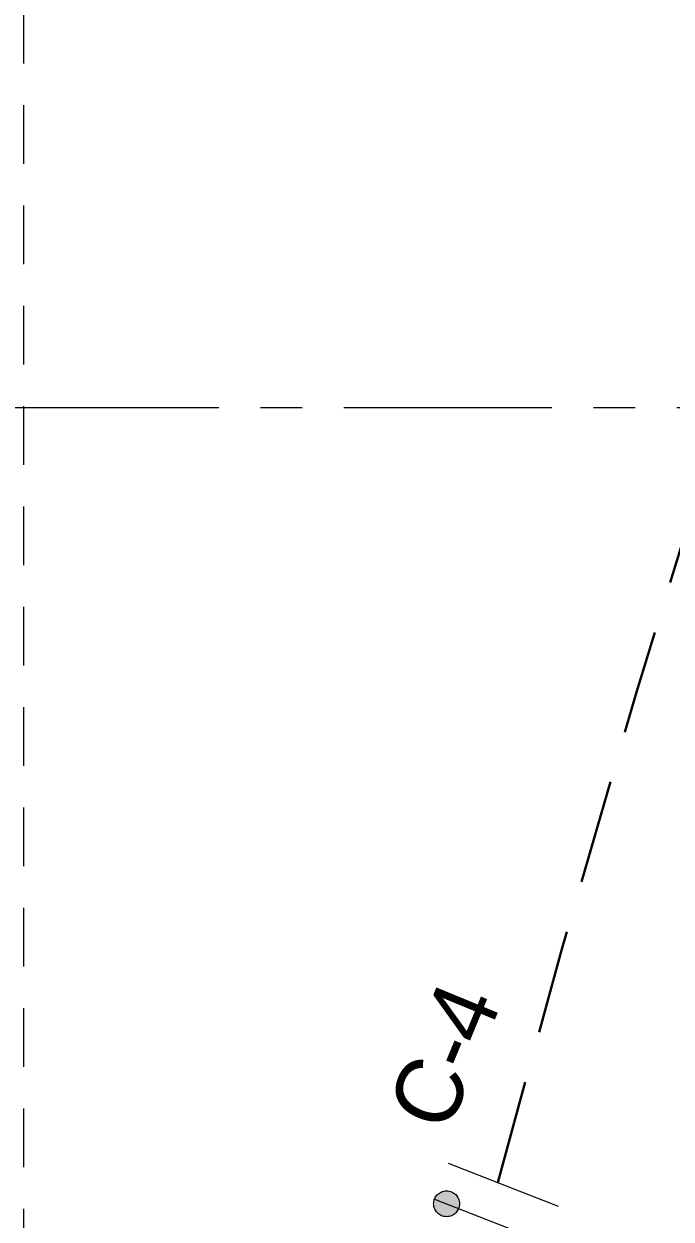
# Model space of a CAD drawing. Header units: inches. Extents: x -19 to 5698, y -728 to 92.
# Drawn here: x 322.07 to 323.625, y 24.75 to 27.622 of the extents above; entities that cross this region are included whole.
import ezdxf

# ---------------------------------------------------------------- set-up
doc = ezdxf.new("R2010")
doc.units = ezdxf.units.IN
doc.header["$MEASUREMENT"] = 0
for name, pattern in [('CONTINUA', [0]), ('HIDDEN', [0.375, 0.25, -0.125]), ('Hidden Line', [0.195611, 0.141111, -0.0545]), ('Punto & Raya', [0.65, 0.5, -0.075, 0, -0.075]), ('RAYITAS', [0.375, 0.25, -0.125])]:
    doc.linetypes.add(name, pattern=pattern)
for name, color, linetype, lineweight in [('00 conduct tomacorr', 120, 'HIDDEN', 30), ('00 IE CKTO ILUMINACION', 3, 'Continuous', 50), ('T-TECHO-E', 150, 'Continuous', 20), ('TOMACORRIENTE', 22, 'RAYITAS', 9)]:
    doc.layers.add(name, color=color, linetype=linetype, lineweight=lineweight)
doc.layers.add('02 _ ARQ _ ALB _ Ejes Generales', color=251, linetype='Continuous')
doc.layers.add('08 _ STR _ EXT _ 09 Vigas', color=251, linetype='Continuous')

# ---------------------------------------------------------------- blocks, each defined once
blk = doc.blocks.new('a')
at = {"layer": 'TOMACORRIENTE', "ltscale": 0.05}
h = blk.add_hatch(color=4, dxfattribs=at)
edge = h.paths.add_edge_path()
edge.add_arc((0, 0.0752), 0.0211, 0, 360)
at = {"layer": 'TOMACORRIENTE', "color": 4}
for p, q in [((-0.1455, 0.0963), (-0.0515, 0.0963)), ((-0.0985, 0.0963), (-0.0985, -0.0966)), ((0, 0.0963), (0, -0.0963)), ((0.0623, -0.0963), (0.0623, 0.0963))]:
    blk.add_line(p, q, dxfattribs=at)
blk.add_circle((0, 0.0752), 0.0211, dxfattribs=at)
blk = doc.blocks.new('CABLE 3FACE')
at = {"layer": 'T-TECHO-E', "rotation": 59.94170052614085}
blk.add_blockref('a', (0, 0), dxfattribs=at)

msp = doc.modelspace()

# ---------------------------------------------------------------- linework, layer by layer
at = {"layer": '00 conduct tomacorr'}
for centre, radius, start, end in [((366.2031, 13.2829, -0.0007), 44.5208, 158.36134, 171.74292), ((312.5917, 20.6925, -0.0007), 9.606, 353.93021, 61.59973)]:
    msp.add_arc(centre, radius, start, end, dxfattribs=at)
at = {"layer": '02 _ ARQ _ ALB _ Ejes Generales', "color": 251, "linetype": 'Punto & Raya', "lineweight": 13, "true_color": 0x636466}
msp.add_line((321.2385, 26.7), (327.2385, 26.7), dxfattribs=at)
at = {"layer": '08 _ STR _ EXT _ 09 Vigas', "color": 251, "linetype": 'Hidden Line', "lineweight": 13, "true_color": 0x636466}
msp.add_line((322.07, 17.4), (322.07, 29.7), dxfattribs=at)

# ---------------------------------------------------------------- block references
at = {"layer": '00 conduct tomacorr', "xscale": 1.47256122672843, "yscale": 1.47256122672843, "zscale": 1.47256122672843, "rotation": 8.644443109850695}
msp.add_blockref('CABLE 3FACE', (323.1887, 24.7464, 0.0033), dxfattribs=at)

# ---------------------------------------------------------------- texts
at = {"layer": '00 IE CKTO ILUMINACION', "color": 4, "linetype": 'CONTINUA', "lineweight": 15}
msp.add_text('C-4', height=0.15962, rotation=67.5844, dxfattribs=at).set_placement((323.0877, 24.9528, 0.0033))

doc.saveas('drawing.dxf')
